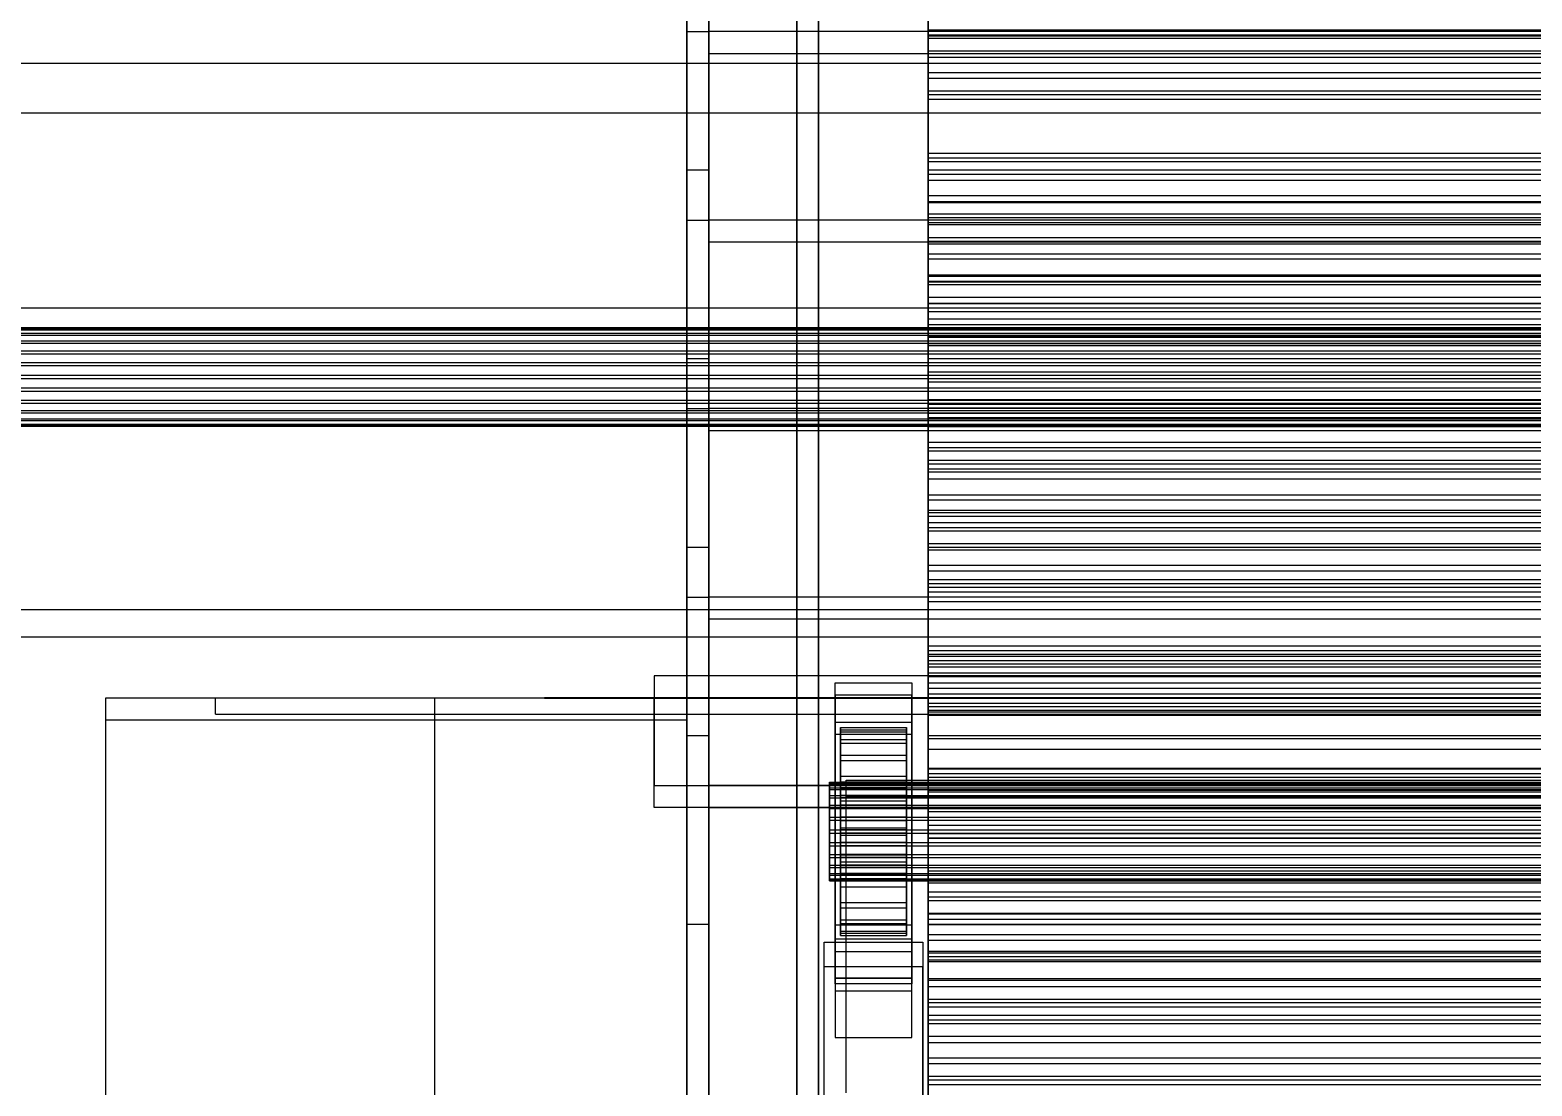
# Model space of a CAD drawing. Header units: millimetres. Extents: x -1970 to 59977, y -65068 to 6837.
# Drawn here: x -1413.8 to -1139.9, y -33070.8 to -32878.2 of the extents above; entities that cross this region are included whole.
import ezdxf

# ---------------------------------------------------------------- set-up
doc = ezdxf.new("R2010")
doc.units = ezdxf.units.MM
for name, color, linetype, lineweight in [('COTAS_O', 1, 'Continuous', 0), ('frontal_C03', 7, 'Continuous', 0), ('frontal_C03-dry', 7, 'Continuous', 0), ('frontal_secador', 7, 'Continuous', 0)]:
    doc.layers.add(name, color=color, linetype=linetype, lineweight=lineweight)
doc.dimstyles.new('R19_100', dxfattribs={"dimtxt": 250, "dimasz": 150, "dimexe": 150, "dimexo": 80, "dimgap": 100, "dimtad": 1, "dimtih": 1, "dimtoh": 1, "dimdsep": 46, "dimcen": 0.09, "dimadec": 0, "dimazin": 0, "dimtfac": 1, "dimtdec": 4, "dimtofl": 0, "dimtmove": 0, "dimatfit": 3, "dimfxl": 1, "dimtolj": 1, "dimtzin": 0, "dimarcsym": 0})

# ---------------------------------------------------------------- blocks, each defined once
blk = doc.blocks.new('*D38')
at = {"layer": 'COTAS_O', "color": 0, "lineweight": -2, "transparency": 16777216}
for p, q in [((-1645, -31700), (-875, -31700)), ((-1025, -34250), (-1025, -31850)), ((-1645, -34400), (-875, -34400))]:
    blk.add_line(p, q, dxfattribs=at)
at = {"layer": 'COTAS_O', "color": 0, "transparency": 16777216}
for points in [[(-1050, -31850), (-1000, -31850), (-1025, -31700)], [(-1050, -34250), (-1000, -34250), (-1025, -34400)]]:
    blk.add_solid(points, dxfattribs=at)
at = {"layer": 'Defpoints', "color": 0, "transparency": 16777216}
for p in [(-1725, -31700), (-1025, -31700), (-1725, -34400)]:
    blk.add_point(p, dxfattribs=at)
blk = doc.blocks.new('*D46')
at = {"layer": 'COTAS_O', "color": 0, "lineweight": -2, "transparency": 16777216}
for p, q in [((-1320, -33000), (-550, -33000)), ((-700, -35850), (-700, -33150)), ((-1320, -36000), (-550, -36000))]:
    blk.add_line(p, q, dxfattribs=at)
at = {"layer": 'COTAS_O', "color": 0, "transparency": 16777216}
for points in [[(-725, -33150), (-675, -33150), (-700, -33000)], [(-725, -35850), (-675, -35850), (-700, -36000)]]:
    blk.add_solid(points, dxfattribs=at)
at = {"layer": 'Defpoints', "color": 0, "transparency": 16777216}
for p in [(-1400, -33000), (-700, -33000), (-1400, -36000)]:
    blk.add_point(p, dxfattribs=at)

msp = doc.modelspace()

# ---------------------------------------------------------------- linework, layer by layer
at = {"layer": 'frontal_C03'}
for p, q in [((-1274, -34875.113), (-1274, -32314.944)), ((-1270, -32314.944), (-1270, -34875.113)), ((-1270, -34879.011), (-1270, -32318.841)), ((-1274, -32441.623), (-1274, -35001.792)), ((-1270, -35001.792), (-1270, -32441.623)), ((-1250, -32879.797), (-1250, -32878.262)), ((-1250, -32878.262), (-1250, -32879.143)), ((1250, -32878.262), (-1250, -32878.262)), ((-1250, -32879.143), (-1250, -32882.104)), ((1250, -32879.143), (-1250, -32879.143)), ((-1250, -32883.162), (-1250, -32879.797)), ((1250, -32879.797), (-1250, -32879.797)), ((-1250, -32882.104), (-1250, -32886.014)), ((1250, -32882.104), (-1250, -32882.104)), ((-1250, -32887.071), (-1250, -32883.162)), ((-1250, -32883.162), (1250, -32883.162)), ((1500, -32884.317), (-1500, -32884.317)), ((-1250, -32886.014), (-1250, -32889.378)), ((1250, -32886.014), (-1250, -32886.014)), ((-1250, -32890.032), (-1250, -32887.071)), ((1250, -32887.071), (-1250, -32887.071)), ((-1250, -32889.378), (-1250, -32890.913)), ((1250, -32889.378), (-1250, -32889.378)), ((-1250, -32890.913), (-1250, -32890.032)), ((1250, -32890.032), (-1250, -32890.032)), ((1250, -32890.913), (-1250, -32890.913)), ((-1500, -32893.3), (1500, -32893.3)), ((-1250, -32902.254), (-1250, -32900.72)), ((-1250, -32900.72), (-1250, -32901.601)), ((1250, -32900.72), (-1250, -32900.72)), ((-1250, -32901.601), (-1250, -32904.562)), ((1250, -32901.601), (-1250, -32901.601)), ((-1250, -32905.619), (-1250, -32902.254)), ((1250, -32902.254), (-1250, -32902.254)), ((-1250, -32904.562), (-1250, -32908.471)), ((1250, -32904.562), (-1250, -32904.562)), ((-1250, -32909.529), (-1250, -32905.619)), ((-1250, -32905.619), (1250, -32905.619)), ((-1250, -32908.471), (-1250, -32911.836)), ((1250, -32908.471), (-1250, -32908.471)), ((-1250, -32912.49), (-1250, -32909.529)), ((1250, -32909.529), (-1250, -32909.529)), ((-1250, -32911.836), (-1250, -32913.371)), ((1250, -32911.836), (-1250, -32911.836)), ((-1250, -32913.371), (-1250, -32912.49)), ((1250, -32912.49), (-1250, -32912.49)), ((1250, -32913.371), (-1250, -32913.371)), ((-1250, -32916.725), (-1250, -32916.092)), ((-1250, -32916.092), (-1250, -32917.189)), ((-1250, -32916.092), (1250, -32916.092)), ((-1250, -32919.044), (-1250, -32916.725)), ((-1250, -32916.725), (1250, -32916.725)), ((-1250, -32917.189), (-1250, -32919.941)), ((-1250, -32917.189), (1250, -32917.189)), ((-1250, -32922.893), (-1250, -32919.044)), ((-1250, -32919.044), (1250, -32919.044)), ((-1250, -32919.941), (-1250, -32924.16)), ((-1250, -32919.941), (1250, -32919.941)), ((-1250, -32928.008), (-1250, -32922.893)), ((-1250, -32922.893), (1250, -32922.893)), ((-1250, -32924.712), (-1250, -32923.177)), ((-1250, -32923.177), (-1250, -32924.059)), ((1250, -32923.177), (-1250, -32923.177)), ((-1250, -32924.059), (-1250, -32927.019)), ((1250, -32924.059), (-1250, -32924.059)), ((-1250, -32924.16), (-1250, -32929.56)), ((-1250, -32924.16), (1250, -32924.16)), ((-1250, -32928.077), (-1250, -32924.712)), ((1250, -32924.712), (-1250, -32924.712)), ((-1250, -32927.019), (-1250, -32930.929)), ((1250, -32927.019), (-1250, -32927.019)), ((1530, -32928.942), (-1530, -32928.942)), ((-1250, -32934.04), (-1250, -32928.008)), ((-1250, -32928.008), (1250, -32928.008)), ((-1250, -32931.986), (-1250, -32928.077)), ((-1250, -32928.077), (1250, -32928.077)), ((-1250, -32929.56), (-1250, -32935.772)), ((-1250, -32929.56), (1250, -32929.56)), ((-1500, -32932.482), (1500, -32932.482)), ((-1500, -32932.706), (1500, -32932.706)), ((-1500, -32932.87), (1500, -32932.87)), ((-1250, -32930.929), (-1250, -32934.294)), ((1250, -32930.929), (-1250, -32930.929)), ((-1250, -32934.947), (-1250, -32931.986)), ((1250, -32931.986), (-1250, -32931.986)), ((1530, -32933.942), (-1530, -32933.942)), ((-1500, -32933.528), (1500, -32933.528)), ((-1500, -32933.845), (1500, -32933.845)), ((-1500, -32934.891), (1500, -32934.891)), ((-1500, -32935.34), (1500, -32935.34)), ((-1250, -32940.58), (-1250, -32934.04)), ((-1250, -32934.04), (1250, -32934.04)), ((-1250, -32934.294), (-1250, -32935.828)), ((1250, -32934.294), (-1250, -32934.294)), ((-1250, -32935.828), (-1250, -32934.947)), ((1250, -32934.947), (-1250, -32934.947)), ((-1250, -32935.772), (-1250, -32942.372)), ((1250, -32935.772), (-1250, -32935.772)), ((1250, -32935.828), (-1250, -32935.828)), ((-1500, -32936.704), (1500, -32936.704)), ((-1500, -32937.254), (1500, -32937.254)), ((-1500, -32938.841), (1500, -32938.841)), ((1500, -32939.455), (-1500, -32939.455)), ((-1500, -32941.158), (1500, -32941.158)), ((-1250, -32947.18), (-1250, -32940.58)), ((-1250, -32940.58), (1250, -32940.58)), ((-1500, -32941.793), (1500, -32941.793)), ((-1500, -32943.497), (1500, -32943.497)), ((-1500, -32944.111), (1500, -32944.111)), ((-1250, -32942.372), (-1250, -32948.911)), ((-1250, -32942.372), (1250, -32942.372)), ((-1500, -32945.698), (1500, -32945.698)), ((-1500, -32946.248), (1500, -32946.248)), ((-1250, -32947.17), (-1250, -32945.635)), ((-1250, -32945.635), (-1250, -32946.516)), ((1250, -32945.635), (-1250, -32945.635)), ((-1250, -32946.516), (-1250, -32949.477)), ((1250, -32946.516), (-1250, -32946.516)), ((-1500, -32947.611), (1500, -32947.611)), ((-1500, -32948.06), (1500, -32948.06)), ((-1500, -32949.107), (1500, -32949.107)), ((-1500, -32949.424), (1500, -32949.424)), ((-1250, -32950.534), (-1250, -32947.17)), ((1250, -32947.17), (-1250, -32947.17)), ((-1250, -32953.392), (-1250, -32947.18)), ((-1250, -32947.18), (1250, -32947.18)), ((-1250, -32948.911), (-1250, -32954.944)), ((-1250, -32948.911), (1250, -32948.911)), ((-1250, -32949.477), (-1250, -32953.387)), ((1250, -32949.477), (-1250, -32949.477)), ((-1500, -32950.082), (1500, -32950.082)), ((-1500, -32950.246), (1500, -32950.246)), ((-1500, -32950.47), (1500, -32950.47)), ((-1250, -32954.444), (-1250, -32950.534)), ((-1250, -32950.534), (1250, -32950.534)), ((-1250, -32953.387), (-1250, -32956.751)), ((-1250, -32958.792), (-1250, -32953.392)), ((-1250, -32953.392), (1250, -32953.392)), ((-1250, -32957.405), (-1250, -32954.444)), ((1250, -32954.444), (-1250, -32954.444)), ((-1250, -32954.944), (-1250, -32960.059)), ((-1250, -32954.944), (1250, -32954.944)), ((-1250, -32956.751), (-1250, -32958.286)), ((1250, -32956.751), (-1250, -32956.751)), ((-1250, -32958.286), (-1250, -32957.405)), ((1250, -32957.405), (-1250, -32957.405)), ((1250, -32958.286), (-1250, -32958.286)), ((-1250, -32963.011), (-1250, -32958.792)), ((-1250, -32958.792), (1250, -32958.792)), ((-1250, -32960.059), (-1250, -32963.907)), ((-1250, -32960.059), (1250, -32960.059)), ((-1250, -32965.763), (-1250, -32963.011)), ((-1250, -32963.011), (1250, -32963.011)), ((-1250, -32963.907), (-1250, -32966.227)), ((-1250, -32963.907), (1250, -32963.907)), ((-1250, -32966.86), (-1250, -32965.763)), ((-1250, -32965.763), (1250, -32965.763)), ((-1250, -32966.227), (-1250, -32966.86)), ((-1250, -32966.227), (1250, -32966.227)), ((-1250, -32966.86), (1250, -32966.86)), ((-1250, -32969.627), (-1250, -32968.092)), ((-1250, -32968.092), (-1250, -32968.974)), ((1250, -32968.092), (-1250, -32968.092)), ((-1250, -32968.974), (-1250, -32971.935)), ((1250, -32968.974), (-1250, -32968.974)), ((-1250, -32972.992), (-1250, -32969.627)), ((1250, -32969.627), (-1250, -32969.627)), ((-1250, -32971.935), (-1250, -32975.844)), ((1250, -32971.935), (-1250, -32971.935)), ((-1250, -32976.902), (-1250, -32972.992)), ((-1250, -32972.992), (1250, -32972.992)), ((-1250, -32975.844), (-1250, -32979.209)), ((1250, -32975.844), (-1250, -32975.844)), ((-1250, -32979.862), (-1250, -32976.902)), ((1250, -32976.902), (-1250, -32976.902)), ((-1250, -32979.209), (-1250, -32980.744)), ((1250, -32979.209), (-1250, -32979.209)), ((-1250, -32980.744), (-1250, -32979.862)), ((1250, -32979.862), (-1250, -32979.862)), ((1250, -32980.744), (-1250, -32980.744)), ((1530, -32983.942), (-1530, -32983.942)), ((1530, -32988.942), (-1530, -32988.942)), ((-1250, -32992.085), (-1250, -32990.55)), ((-1250, -32990.55), (-1250, -32991.431)), ((1250, -32990.55), (-1250, -32990.55)), ((-1250, -32991.431), (-1250, -32994.392)), ((1250, -32991.431), (-1250, -32991.431)), ((-1250, -32995.45), (-1250, -32992.085)), ((1250, -32992.085), (-1250, -32992.085)), ((-1250, -32993.19), (-1250, -32992.392)), ((-1250, -32992.392), (-1250, -32993.774)), ((-1250, -32992.392), (1250, -32992.392)), ((-1250, -32996.112), (-1250, -32993.19)), ((-1250, -32993.19), (1250, -32993.19)), ((-1250, -32993.774), (-1250, -32997.242)), ((-1250, -32993.774), (1250, -32993.774)), ((-1250, -32994.392), (-1250, -32998.302)), ((1250, -32994.392), (-1250, -32994.392)), ((-1250, -32999.359), (-1250, -32995.45)), ((-1250, -32995.45), (1250, -32995.45)), ((-1250, -33000.961), (-1250, -32996.112)), ((-1250, -32996.112), (1250, -32996.112)), ((-1267, -32999.49), (-1267, -32997.244)), ((-1267, -32997.244), (-1253, -32997.244)), ((-1267, -33044.018), (-1267, -32997.244)), ((-1253, -32997.244), (-1253, -32999.49)), ((-1253, -32997.244), (-1253, -33044.018)), ((-1250, -32997.242), (-1250, -33002.558)), ((-1250, -32997.242), (1250, -32997.242)), ((-1250, -32998.302), (-1250, -33001.667)), ((1250, -32998.302), (-1250, -32998.302)), ((-1253, -32999.49), (-1267, -32999.49)), ((-1267, -32999.49), (-1267, -33046.264)), ((-1253, -33046.264), (-1253, -32999.49)), ((-1250, -33002.32), (-1250, -32999.359)), ((1250, -32999.359), (-1250, -32999.359)), ((-1250, -33007.405), (-1250, -33000.961)), ((-1250, -33000.961), (1250, -33000.961)), ((-1250, -33001.667), (-1250, -33003.201)), ((1250, -33001.667), (-1250, -33001.667)), ((-1267, -33006.676), (-1267, -33004.43)), ((-1267, -33004.43), (-1253, -33004.43)), ((-1267, -33051.204), (-1267, -33004.43)), ((-1253, -33004.43), (-1253, -33006.676)), ((-1253, -33004.43), (-1253, -33051.204)), ((-1250, -33003.201), (-1250, -33002.32)), ((1250, -33002.32), (-1250, -33002.32)), ((-1250, -33002.558), (-1250, -33009.36)), ((-1250, -33002.558), (1250, -33002.558)), ((1250, -33003.201), (-1250, -33003.201)), ((-1253, -33006.676), (-1267, -33006.676)), ((-1267, -33006.676), (-1267, -33053.45)), ((-1266, -33015.378), (-1266, -33005.384)), ((-1266, -33005.384), (-1266, -33006.205)), ((-1266, -33005.384), (-1254, -33005.384)), ((-1266, -33005.858), (-1266, -33005.384)), ((-1266, -33015.602), (-1266, -33005.858)), ((-1266, -33005.858), (-1254, -33005.858)), ((-1266, -33007.593), (-1266, -33005.858)), ((-1266, -33015.767), (-1266, -33006.205)), ((-1266, -33006.205), (-1266, -33008.264)), ((-1266, -33006.205), (-1254, -33006.205)), ((-1254, -33006.205), (-1254, -33005.384)), ((-1254, -33005.384), (-1254, -33015.378)), ((-1254, -33005.384), (-1254, -33005.858)), ((-1254, -33005.858), (-1254, -33015.602)), ((-1254, -33005.858), (-1254, -33007.593)), ((-1254, -33008.264), (-1254, -33006.205)), ((-1254, -33006.205), (-1254, -33015.767)), ((-1253, -33053.45), (-1253, -33006.676)), ((-1266, -33016.424), (-1266, -33007.593)), ((-1266, -33007.593), (-1254, -33007.593)), ((-1266, -33010.472), (-1266, -33007.593)), ((-1266, -33016.742), (-1266, -33008.264)), ((-1266, -33008.264), (-1266, -33011.42)), ((-1266, -33008.264), (-1254, -33008.264)), ((-1254, -33007.593), (-1254, -33016.424)), ((-1254, -33007.593), (-1254, -33010.472)), ((-1254, -33011.42), (-1254, -33008.264)), ((-1254, -33008.264), (-1254, -33016.742)), ((-1250, -33015.005), (-1250, -33007.405)), ((-1250, -33007.405), (1250, -33007.405)), ((-1250, -33009.36), (-1250, -33017.186)), ((-1250, -33009.36), (1250, -33009.36)), ((-1266, -33017.788), (-1266, -33010.472)), ((-1266, -33010.472), (-1254, -33010.472)), ((-1266, -33014.298), (-1266, -33010.472)), ((-1266, -33018.237), (-1266, -33011.42)), ((-1266, -33011.42), (-1266, -33015.459)), ((-1266, -33011.42), (-1254, -33011.42)), ((-1254, -33010.472), (-1254, -33017.788)), ((-1254, -33010.472), (-1254, -33014.298)), ((-1254, -33015.459), (-1254, -33011.42)), ((-1254, -33011.42), (-1254, -33018.237)), ((-1268, -33015.602), (-1268, -33015.378)), ((-1268, -33015.378), (-1268, -33015.767)), ((-1268, -33015.378), (1268, -33015.378)), ((-1266, -33019.6), (-1266, -33014.298)), ((-1266, -33014.298), (-1254, -33014.298)), ((-1266, -33018.81), (-1266, -33014.298)), ((-1266, -33015.767), (-1266, -33015.378)), ((-1254, -33015.378), (-1266, -33015.378)), ((-1266, -33015.378), (-1266, -33015.602)), ((-1266, -33020.15), (-1266, -33015.459)), ((-1266, -33015.459), (-1266, -33020.106)), ((-1266, -33015.459), (-1254, -33015.459)), ((-1254, -33014.298), (-1254, -33019.6)), ((-1254, -33014.298), (-1254, -33018.81)), ((-1254, -33015.378), (-1254, -33015.767)), ((-1254, -33015.602), (-1254, -33015.378)), ((-1254, -33020.106), (-1254, -33015.459)), ((-1254, -33015.459), (-1254, -33020.15)), ((-1250, -33014.543), (-1250, -33013.008)), ((-1250, -33013.008), (-1250, -33013.889)), ((1250, -33013.008), (-1250, -33013.008)), ((-1250, -33013.889), (-1250, -33016.85)), ((1250, -33013.889), (-1250, -33013.889)), ((-1250, -33017.907), (-1250, -33014.543)), ((1250, -33014.543), (-1250, -33014.543)), ((-1250, -33023.243), (-1250, -33015.005)), ((-1250, -33015.005), (1250, -33015.005)), ((-1268, -33016.424), (-1268, -33015.602)), ((-1268, -33015.602), (1268, -33015.602)), ((-1268, -33015.767), (-1268, -33016.742)), ((-1268, -33015.767), (1268, -33015.767)), ((-1268, -33017.788), (-1268, -33016.424)), ((-1268, -33016.424), (1268, -33016.424)), ((-1268, -33016.742), (-1268, -33018.237)), ((-1268, -33016.742), (1268, -33016.742)), ((-1268, -33019.6), (-1268, -33017.788)), ((-1268, -33017.788), (1268, -33017.788)), ((-1268, -33018.237), (-1268, -33020.15)), ((-1268, -33018.237), (1268, -33018.237)), ((-1254, -33015.602), (-1266, -33015.602)), ((-1266, -33015.602), (-1266, -33016.424)), ((-1266, -33016.742), (-1266, -33015.767)), ((-1254, -33015.767), (-1266, -33015.767)), ((-1254, -33016.424), (-1266, -33016.424)), ((-1266, -33016.424), (-1266, -33017.788)), ((-1266, -33018.237), (-1266, -33016.742)), ((-1254, -33016.742), (-1266, -33016.742)), ((-1254, -33017.788), (-1266, -33017.788)), ((-1266, -33017.788), (-1266, -33019.6)), ((-1266, -33020.15), (-1266, -33018.237)), ((-1254, -33018.237), (-1266, -33018.237)), ((-1254, -33016.424), (-1254, -33015.602)), ((-1254, -33015.767), (-1254, -33016.742)), ((-1254, -33017.788), (-1254, -33016.424)), ((-1254, -33016.742), (-1254, -33018.237)), ((-1254, -33019.6), (-1254, -33017.788)), ((-1254, -33018.237), (-1254, -33020.15)), ((-1250, -33016.85), (-1250, -33020.759)), ((1250, -33016.85), (-1250, -33016.85)), ((-1250, -33017.186), (-1250, -33025.502)), ((1250, -33017.186), (-1250, -33017.186)), ((-1250, -33021.817), (-1250, -33017.907)), ((-1250, -33017.907), (1250, -33017.907)), ((-1268, -33021.738), (-1268, -33019.6)), ((-1268, -33019.6), (1268, -33019.6)), ((-1268, -33020.15), (-1268, -33022.351)), ((-1268, -33020.15), (1268, -33020.15)), ((-1266, -33021.738), (-1266, -33018.81)), ((-1266, -33018.81), (-1254, -33018.81)), ((-1266, -33023.702), (-1266, -33018.81)), ((-1254, -33019.6), (-1266, -33019.6)), ((-1266, -33019.6), (-1266, -33021.738)), ((-1266, -33020.106), (-1266, -33022.351)), ((-1254, -33020.106), (-1266, -33020.106)), ((-1266, -33020.106), (-1266, -33025.043)), ((-1266, -33022.351), (-1266, -33020.15)), ((-1254, -33020.15), (-1266, -33020.15)), ((-1254, -33018.81), (-1254, -33021.738)), ((-1254, -33018.81), (-1254, -33023.702)), ((-1254, -33021.738), (-1254, -33019.6)), ((-1254, -33022.351), (-1254, -33020.106)), ((-1254, -33025.043), (-1254, -33020.106)), ((-1254, -33020.15), (-1254, -33022.351)), ((-1250, -33020.759), (-1250, -33024.124)), ((1250, -33020.759), (-1250, -33020.759)), ((-1268, -33024.055), (-1268, -33021.738)), ((-1268, -33021.738), (1268, -33021.738)), ((-1268, -33022.351), (-1268, -33024.69)), ((1268, -33022.351), (-1268, -33022.351)), ((-1254, -33021.738), (-1266, -33021.738)), ((-1266, -33021.738), (-1266, -33024.055)), ((-1266, -33022.351), (-1254, -33022.351)), ((-1266, -33024.69), (-1266, -33022.351)), ((-1266, -33024.055), (-1266, -33023.702)), ((-1266, -33023.702), (-1254, -33023.702)), ((-1266, -33028.639), (-1266, -33023.702)), ((-1254, -33024.055), (-1254, -33021.738)), ((-1254, -33022.351), (-1254, -33024.69)), ((-1254, -33023.702), (-1254, -33024.055)), ((-1254, -33023.702), (-1254, -33028.639)), ((-1250, -33024.778), (-1250, -33021.817)), ((1250, -33021.817), (-1250, -33021.817)), ((-1250, -33031.559), (-1250, -33023.243)), ((-1250, -33023.243), (1250, -33023.243)), ((-1268, -33026.394), (-1268, -33024.055)), ((-1268, -33024.055), (1268, -33024.055)), ((-1268, -33024.69), (-1268, -33027.007)), ((-1268, -33024.69), (1268, -33024.69)), ((-1268, -33028.595), (-1268, -33026.394)), ((-1268, -33026.394), (1268, -33026.394)), ((-1254, -33024.055), (-1266, -33024.055)), ((-1266, -33024.055), (-1266, -33026.394)), ((-1266, -33027.007), (-1266, -33024.69)), ((-1266, -33024.69), (-1266, -33025.043)), ((-1254, -33024.69), (-1266, -33024.69)), ((-1266, -33025.043), (-1266, -33029.935)), ((-1266, -33025.043), (-1254, -33025.043)), ((-1266, -33026.394), (-1266, -33028.639)), ((-1254, -33026.394), (-1266, -33026.394)), ((-1266, -33026.394), (-1266, -33028.595)), ((-1254, -33026.394), (-1254, -33024.055)), ((-1254, -33025.043), (-1254, -33024.69)), ((-1254, -33024.69), (-1254, -33027.007)), ((-1254, -33029.935), (-1254, -33025.043)), ((-1254, -33028.639), (-1254, -33026.394)), ((-1254, -33028.595), (-1254, -33026.394)), ((-1250, -33024.124), (-1250, -33025.659)), ((1250, -33024.124), (-1250, -33024.124)), ((-1250, -33025.659), (-1250, -33024.778)), ((1250, -33024.778), (-1250, -33024.778)), ((-1250, -33025.502), (-1250, -33033.74)), ((-1250, -33025.502), (1250, -33025.502)), ((1250, -33025.659), (-1250, -33025.659)), ((-1268, -33027.007), (-1268, -33029.145)), ((-1268, -33027.007), (1268, -33027.007)), ((-1268, -33030.508), (-1268, -33028.595)), ((-1268, -33028.595), (1268, -33028.595)), ((-1268, -33029.145), (-1268, -33030.957)), ((-1268, -33029.145), (1268, -33029.145)), ((-1266, -33029.145), (-1266, -33027.007)), ((-1266, -33027.007), (-1266, -33029.935)), ((-1254, -33027.007), (-1266, -33027.007)), ((-1266, -33028.595), (-1266, -33033.286)), ((-1254, -33028.595), (-1266, -33028.595)), ((-1266, -33028.595), (-1266, -33030.508)), ((-1266, -33028.639), (-1254, -33028.639)), ((-1266, -33033.286), (-1266, -33028.639)), ((-1266, -33030.957), (-1266, -33029.145)), ((-1266, -33029.145), (-1266, -33034.447)), ((-1254, -33029.145), (-1266, -33029.145)), ((-1254, -33029.935), (-1254, -33027.007)), ((-1254, -33027.007), (-1254, -33029.145)), ((-1254, -33033.286), (-1254, -33028.595)), ((-1254, -33030.508), (-1254, -33028.595)), ((-1254, -33028.639), (-1254, -33033.286)), ((-1254, -33034.447), (-1254, -33029.145)), ((-1254, -33029.145), (-1254, -33030.957)), ((-1268, -33032.003), (-1268, -33030.508)), ((-1268, -33030.508), (1268, -33030.508)), ((-1268, -33030.957), (-1268, -33032.321)), ((-1268, -33030.957), (1268, -33030.957)), ((-1266, -33029.935), (-1266, -33034.447)), ((-1266, -33029.935), (-1254, -33029.935)), ((-1266, -33030.508), (-1266, -33037.325)), ((-1254, -33030.508), (-1266, -33030.508)), ((-1266, -33030.508), (-1266, -33032.003)), ((-1266, -33032.321), (-1266, -33030.957)), ((-1266, -33030.957), (-1266, -33038.273)), ((-1254, -33030.957), (-1266, -33030.957)), ((-1254, -33034.447), (-1254, -33029.935)), ((-1254, -33037.325), (-1254, -33030.508)), ((-1254, -33032.003), (-1254, -33030.508)), ((-1254, -33038.273), (-1254, -33030.957)), ((-1254, -33030.957), (-1254, -33032.321)), ((-1250, -33039.385), (-1250, -33031.559)), ((-1250, -33031.559), (1250, -33031.559)), ((-1268, -33032.978), (-1268, -33032.003)), ((-1268, -33032.003), (1268, -33032.003)), ((-1268, -33032.321), (-1268, -33033.143)), ((-1268, -33032.321), (1268, -33032.321)), ((-1268, -33033.367), (-1268, -33032.978)), ((-1268, -33032.978), (1268, -33032.978)), ((-1268, -33033.143), (-1268, -33033.367)), ((-1268, -33033.143), (1268, -33033.143)), ((-1268, -33033.367), (1268, -33033.367)), ((-1266, -33032.003), (-1266, -33040.482)), ((-1254, -33032.003), (-1266, -33032.003)), ((-1266, -33032.003), (-1266, -33032.978)), ((-1266, -33033.143), (-1266, -33032.321)), ((-1266, -33032.321), (-1266, -33041.152)), ((-1254, -33032.321), (-1266, -33032.321)), ((-1266, -33032.978), (-1266, -33042.54)), ((-1254, -33032.978), (-1266, -33032.978)), ((-1266, -33032.978), (-1266, -33033.367)), ((-1266, -33033.367), (-1266, -33033.143)), ((-1266, -33033.143), (-1266, -33042.887)), ((-1254, -33033.143), (-1266, -33033.143)), ((-1266, -33033.286), (-1254, -33033.286)), ((-1266, -33037.325), (-1266, -33033.286)), ((-1266, -33033.367), (-1266, -33043.361)), ((-1254, -33033.367), (-1266, -33033.367)), ((-1266, -33034.447), (-1266, -33038.273)), ((-1266, -33034.447), (-1254, -33034.447)), ((-1254, -33040.482), (-1254, -33032.003)), ((-1254, -33032.978), (-1254, -33032.003)), ((-1254, -33041.152), (-1254, -33032.321)), ((-1254, -33032.321), (-1254, -33033.143)), ((-1254, -33042.54), (-1254, -33032.978)), ((-1254, -33033.367), (-1254, -33032.978)), ((-1254, -33042.887), (-1254, -33033.143)), ((-1254, -33033.143), (-1254, -33033.367)), ((-1254, -33033.286), (-1254, -33037.325)), ((-1254, -33043.361), (-1254, -33033.367)), ((-1254, -33038.273), (-1254, -33034.447)), ((-1250, -33033.74), (-1250, -33041.34)), ((-1250, -33033.74), (1250, -33033.74)), ((-1266, -33037.325), (-1254, -33037.325)), ((-1266, -33040.482), (-1266, -33037.325)), ((-1254, -33037.325), (-1254, -33040.482)), ((-1250, -33037), (-1250, -33035.465)), ((-1250, -33035.465), (-1250, -33036.347)), ((1250, -33035.465), (-1250, -33035.465)), ((-1250, -33036.347), (-1250, -33039.308)), ((1250, -33036.347), (-1250, -33036.347)), ((-1250, -33040.365), (-1250, -33037)), ((1250, -33037), (-1250, -33037)), ((-1266, -33038.273), (-1266, -33041.152)), ((-1266, -33038.273), (-1254, -33038.273)), ((-1254, -33041.152), (-1254, -33038.273)), ((-1250, -33039.308), (-1250, -33043.217)), ((1250, -33039.308), (-1250, -33039.308)), ((-1250, -33046.187), (-1250, -33039.385)), ((-1250, -33039.385), (1250, -33039.385)), ((-1267, -33052.175), (-1267, -33041.395)), ((-1267, -33041.395), (-1253, -33041.395)), ((-1267, -33051.14), (-1267, -33041.395)), ((-1266, -33040.482), (-1254, -33040.482)), ((-1266, -33042.54), (-1266, -33040.482)), ((-1266, -33041.152), (-1266, -33042.887)), ((-1266, -33041.152), (-1254, -33041.152)), ((-1266, -33042.54), (-1254, -33042.54)), ((-1266, -33043.361), (-1266, -33042.54)), ((-1266, -33042.887), (-1266, -33043.361)), ((-1266, -33042.887), (-1254, -33042.887)), ((-1254, -33040.482), (-1254, -33042.54)), ((-1254, -33042.887), (-1254, -33041.152)), ((-1254, -33042.54), (-1254, -33043.361)), ((-1254, -33043.361), (-1254, -33042.887)), ((-1253, -33041.395), (-1253, -33052.175)), ((-1253, -33041.395), (-1253, -33051.14)), ((-1250, -33044.274), (-1250, -33040.365)), ((-1250, -33040.365), (1250, -33040.365)), ((-1250, -33041.34), (-1250, -33047.784)), ((-1250, -33041.34), (1250, -33041.34)), ((-1269, -33049.031), (-1269, -33044.539)), ((-1269, -33044.539), (-1251, -33044.539)), ((-1269, -33079.62), (-1269, -33044.539)), ((-1253, -33044.018), (-1267, -33044.018)), ((-1267, -33044.018), (-1267, -33046.264)), ((-1266, -33043.361), (-1254, -33043.361)), ((-1253, -33046.264), (-1253, -33044.018)), ((-1251, -33044.539), (-1251, -33049.031)), ((-1251, -33044.539), (-1251, -33079.62)), ((-1250, -33043.217), (-1250, -33046.582)), ((1250, -33043.217), (-1250, -33043.217)), ((-1250, -33047.235), (-1250, -33044.274)), ((1250, -33044.274), (-1250, -33044.274)), ((-1267, -33046.264), (-1253, -33046.264)), ((-1250, -33051.504), (-1250, -33046.187)), ((-1250, -33046.187), (1250, -33046.187)), ((-1250, -33046.582), (-1250, -33048.117)), ((1250, -33046.582), (-1250, -33046.582)), ((-1250, -33048.117), (-1250, -33047.235)), ((1250, -33047.235), (-1250, -33047.235)), ((-1250, -33047.784), (-1250, -33052.633)), ((-1250, -33047.784), (1250, -33047.784)), ((1250, -33048.117), (-1250, -33048.117)), ((-1251, -33049.031), (-1269, -33049.031)), ((-1269, -33084.111), (-1269, -33049.031)), ((-1251, -33084.111), (-1251, -33049.031)), ((-1253, -33051.14), (-1267, -33051.14)), ((-1267, -33051.14), (-1267, -33061.919)), ((-1253, -33051.204), (-1267, -33051.204)), ((-1267, -33051.204), (-1267, -33053.45)), ((-1253, -33052.175), (-1267, -33052.175)), ((-1267, -33052.175), (-1267, -33061.919)), ((-1267, -33053.45), (-1253, -33053.45)), ((-1253, -33061.919), (-1253, -33051.14)), ((-1253, -33053.45), (-1253, -33051.204)), ((-1253, -33061.919), (-1253, -33052.175)), ((-1250, -33054.971), (-1250, -33051.504)), ((-1250, -33051.504), (1250, -33051.504)), ((-1250, -33052.633), (-1250, -33055.555)), ((-1250, -33052.633), (1250, -33052.633)), ((-1250, -33056.353), (-1250, -33054.971)), ((-1250, -33054.971), (1250, -33054.971)), ((-1250, -33055.555), (-1250, -33056.353)), ((-1250, -33055.555), (1250, -33055.555)), ((-1250, -33056.353), (1250, -33056.353)), ((-1250, -33059.458), (-1250, -33057.923)), ((-1250, -33057.923), (-1250, -33058.804)), ((1250, -33057.923), (-1250, -33057.923)), ((-1250, -33058.804), (-1250, -33061.765)), ((1250, -33058.804), (-1250, -33058.804)), ((-1267, -33061.919), (-1253, -33061.919)), ((-1250, -33062.823), (-1250, -33059.458)), ((1250, -33059.458), (-1250, -33059.458)), ((-1250, -33061.765), (-1250, -33065.675)), ((1250, -33061.765), (-1250, -33061.765)), ((-1250, -33066.732), (-1250, -33062.823)), ((-1250, -33062.823), (1250, -33062.823)), ((-1250, -33065.675), (-1250, -33069.039)), ((1250, -33065.675), (-1250, -33065.675)), ((-1250, -33069.693), (-1250, -33066.732)), ((1250, -33066.732), (-1250, -33066.732)), ((-1250, -33069.039), (-1250, -33070.574)), ((1250, -33069.039), (-1250, -33069.039)), ((-1250, -33070.574), (-1250, -33069.693)), ((1250, -33069.693), (-1250, -33069.693)), ((1250, -33070.574), (-1250, -33070.574))]:
    msp.add_line(p, q, dxfattribs=at)
at = {"layer": 'frontal_C03-dry'}
for p, q in [((-1294, -32809.75), (-1294, -32903.75)), ((-1290, -32903.75), (-1290, -32809.75)), ((-1294, -32844.125), (-1294, -32938.125)), ((-1294, -32844.125), (-1294, -32878.5)), ((-1290, -32938.125), (-1290, -32844.125)), ((-1290, -32878.5), (-1290, -32844.125)), ((-1250, -32879.375), (-1250, -32845)), ((-1290, -32848.125), (-1290, -32882.5)), ((-1294, -32903.75), (-1294, -32869.375)), ((-1290, -32869.375), (-1290, -32903.75)), ((-1250, -32869.375), (-1250, -32903.75)), ((-1250, -32879.375), (-1250, -32875.375)), ((-1250, -32909.75), (-1250, -32875.375)), ((-1294, -32878.5), (-1294, -32972.5)), ((-1294, -32878.5), (-1290, -32878.5)), ((-1294, -32878.5), (-1294, -32912.875)), ((1290, -32878.5), (-1290, -32878.5)), ((-1290, -32878.5), (-1290, -32882.5)), ((-1290, -32972.5), (-1290, -32878.5)), ((-1290, -32912.875), (-1290, -32878.5)), ((1250, -32879.375), (-1250, -32879.375)), ((-1250, -32913.75), (-1250, -32879.375)), ((-1290, -32882.5), (1290, -32882.5)), ((-1290, -32882.5), (-1290, -32916.875)), ((-1294, -32903.75), (-1290, -32903.75)), ((-1294, -32938.125), (-1294, -32903.75)), ((-1290, -32903.75), (-1290, -32938.125)), ((-1250, -32903.75), (1250, -32903.75)), ((-1250, -32909.75), (-1250, -32903.75)), ((-1250, -32903.75), (-1250, -32938.125)), ((1250, -32909.75), (-1250, -32909.75)), ((-1250, -32913.75), (-1250, -32909.75)), ((-1250, -32944.125), (-1250, -32909.75)), ((-1294, -32912.875), (-1294, -33006.875)), ((-1294, -32912.875), (-1290, -32912.875)), ((-1294, -32912.875), (-1294, -32947.25)), ((1290, -32912.875), (-1290, -32912.875)), ((-1290, -32912.875), (-1290, -32916.875)), ((-1290, -33006.875), (-1290, -32912.875)), ((-1290, -32947.25), (-1290, -32912.875)), ((1250, -32913.75), (-1250, -32913.75)), ((-1250, -32948.125), (-1250, -32913.75)), ((-1290, -32916.875), (1290, -32916.875)), ((-1290, -32916.875), (-1290, -32951.25)), ((-1294, -32938.125), (-1290, -32938.125)), ((-1294, -32972.5), (-1294, -32938.125)), ((-1290, -32938.125), (-1290, -32972.5)), ((-1250, -32938.125), (1250, -32938.125)), ((-1250, -32944.125), (-1250, -32938.125)), ((-1250, -32938.125), (-1250, -32972.5)), ((1250, -32944.125), (-1250, -32944.125)), ((-1250, -32948.125), (-1250, -32944.125)), ((-1250, -32978.5), (-1250, -32944.125)), ((-1294, -32947.25), (-1294, -33041.25)), ((-1294, -32947.25), (-1290, -32947.25)), ((-1294, -32947.25), (-1294, -32981.625)), ((1290, -32947.25), (-1290, -32947.25)), ((-1290, -32947.25), (-1290, -32951.25)), ((-1290, -33041.25), (-1290, -32947.25)), ((-1290, -32981.625), (-1290, -32947.25)), ((1250, -32948.125), (-1250, -32948.125)), ((-1250, -32982.5), (-1250, -32948.125)), ((-1290, -32951.25), (1290, -32951.25)), ((-1290, -32951.25), (-1290, -32985.625)), ((-1294, -32972.5), (-1290, -32972.5)), ((-1294, -33006.875), (-1294, -32972.5)), ((-1290, -32972.5), (-1290, -33006.875)), ((-1250, -32972.5), (1250, -32972.5)), ((-1250, -32978.5), (-1250, -32972.5)), ((-1250, -32972.5), (-1250, -33006.875)), ((1250, -32978.5), (-1250, -32978.5)), ((-1250, -32982.5), (-1250, -32978.5)), ((-1250, -33012.875), (-1250, -32978.5)), ((-1294, -32981.625), (-1294, -33075.625)), ((-1294, -32981.625), (-1290, -32981.625)), ((-1294, -32981.625), (-1294, -33016)), ((1290, -32981.625), (-1290, -32981.625)), ((-1290, -32981.625), (-1290, -32985.625)), ((-1290, -33075.625), (-1290, -32981.625)), ((-1290, -33016), (-1290, -32981.625)), ((1250, -32982.5), (-1250, -32982.5)), ((-1250, -33016.875), (-1250, -32982.5)), ((-1290, -32985.625), (1290, -32985.625)), ((-1290, -32985.625), (-1290, -33020)), ((-1294, -33006.875), (-1290, -33006.875)), ((-1294, -33041.25), (-1294, -33006.875)), ((-1290, -33006.875), (-1290, -33041.25)), ((-1250, -33006.875), (1250, -33006.875)), ((-1250, -33012.875), (-1250, -33006.875)), ((-1250, -33006.875), (-1250, -33041.25)), ((1250, -33012.875), (-1250, -33012.875)), ((-1250, -33016.875), (-1250, -33012.875)), ((-1250, -33047.25), (-1250, -33012.875)), ((-1294, -33016), (-1294, -33110)), ((-1294, -33016), (-1290, -33016)), ((1290, -33016), (-1290, -33016)), ((-1290, -33016), (-1290, -33020)), ((-1290, -33110), (-1290, -33016)), ((1250, -33016.875), (-1250, -33016.875)), ((-1250, -33051.25), (-1250, -33016.875)), ((-1290, -33020), (1290, -33020)), ((-1294, -33041.25), (-1290, -33041.25)), ((-1294, -33075.625), (-1294, -33041.25)), ((-1290, -33041.25), (-1290, -33075.625)), ((-1250, -33041.25), (1250, -33041.25)), ((-1250, -33047.25), (-1250, -33041.25)), ((-1250, -33041.25), (-1250, -33075.625)), ((1250, -33047.25), (-1250, -33047.25)), ((-1250, -33051.25), (-1250, -33047.25)), ((-1250, -33081.625), (-1250, -33047.25)), ((1250, -33051.25), (-1250, -33051.25)), ((-1250, -33085.625), (-1250, -33051.25))]:
    msp.add_line(p, q, dxfattribs=at)
at = {"layer": 'frontal_secador'}
for p, q in [((1300, -32996), (-1300, -32996)), ((-1300, -32996), (-1300, -33016)), ((-1300, -32996), (-1300, -33000)), ((-1400, -33000), (1400, -33000)), ((-1400, -33075), (-1400, -33000)), ((-1400, -33000), (-1250, -33000)), ((-1400, -33250), (-1400, -33000)), ((-1400, -33000), (-1340, -33000)), ((-1400, -36000), (-1400, -33000)), ((-1400, -33000), (-1294, -33000)), ((-1400, -33004), (-1400, -33000)), ((-1380, -33000), (1380, -33000)), ((-1380, -33003), (-1380, -33000)), ((-1340, -36000), (-1340, -33000)), ((-1300, -33020), (-1300, -33000)), ((-1300, -33000), (1300, -33000)), ((-1294, -33004), (-1294, -33000)), ((-1250, -33250), (-1250, -33000)), ((-1400, -33004), (-1294, -33004)), ((-1380, -33003), (1380, -33003)), ((-1265, -33015), (1265, -33015)), ((-1265, -33018), (-1265, -33015)), ((-1300, -33016), (1300, -33016)), ((-1300, -33020), (-1300, -33016)), ((-1265, -33018), (1265, -33018)), ((-1265, -33072), (-1265, -33018)), ((1300, -33020), (-1300, -33020))]:
    msp.add_line(p, q, dxfattribs=at)

# ---------------------------------------------------------------- dimensions: what is measured, and where the dimension line sits
at = {"layer": 'COTAS_O'}
for p1, p2, picture, middle in [((-1725, -34400), (-1725, -31700), '*D38', (-1025, -33050)), ((-1400, -36000), (-1400, -33000), '*D46', (-700, -34500))]:
    dim = msp.add_aligned_dim(p1=p1, p2=p2, distance=-700, text='<> O', dimstyle='R19_100', dxfattribs=at)
    dim.commit()
    dim.dimension.update_dxf_attribs({"geometry": picture, "text_midpoint": middle})

doc.saveas('drawing.dxf')
